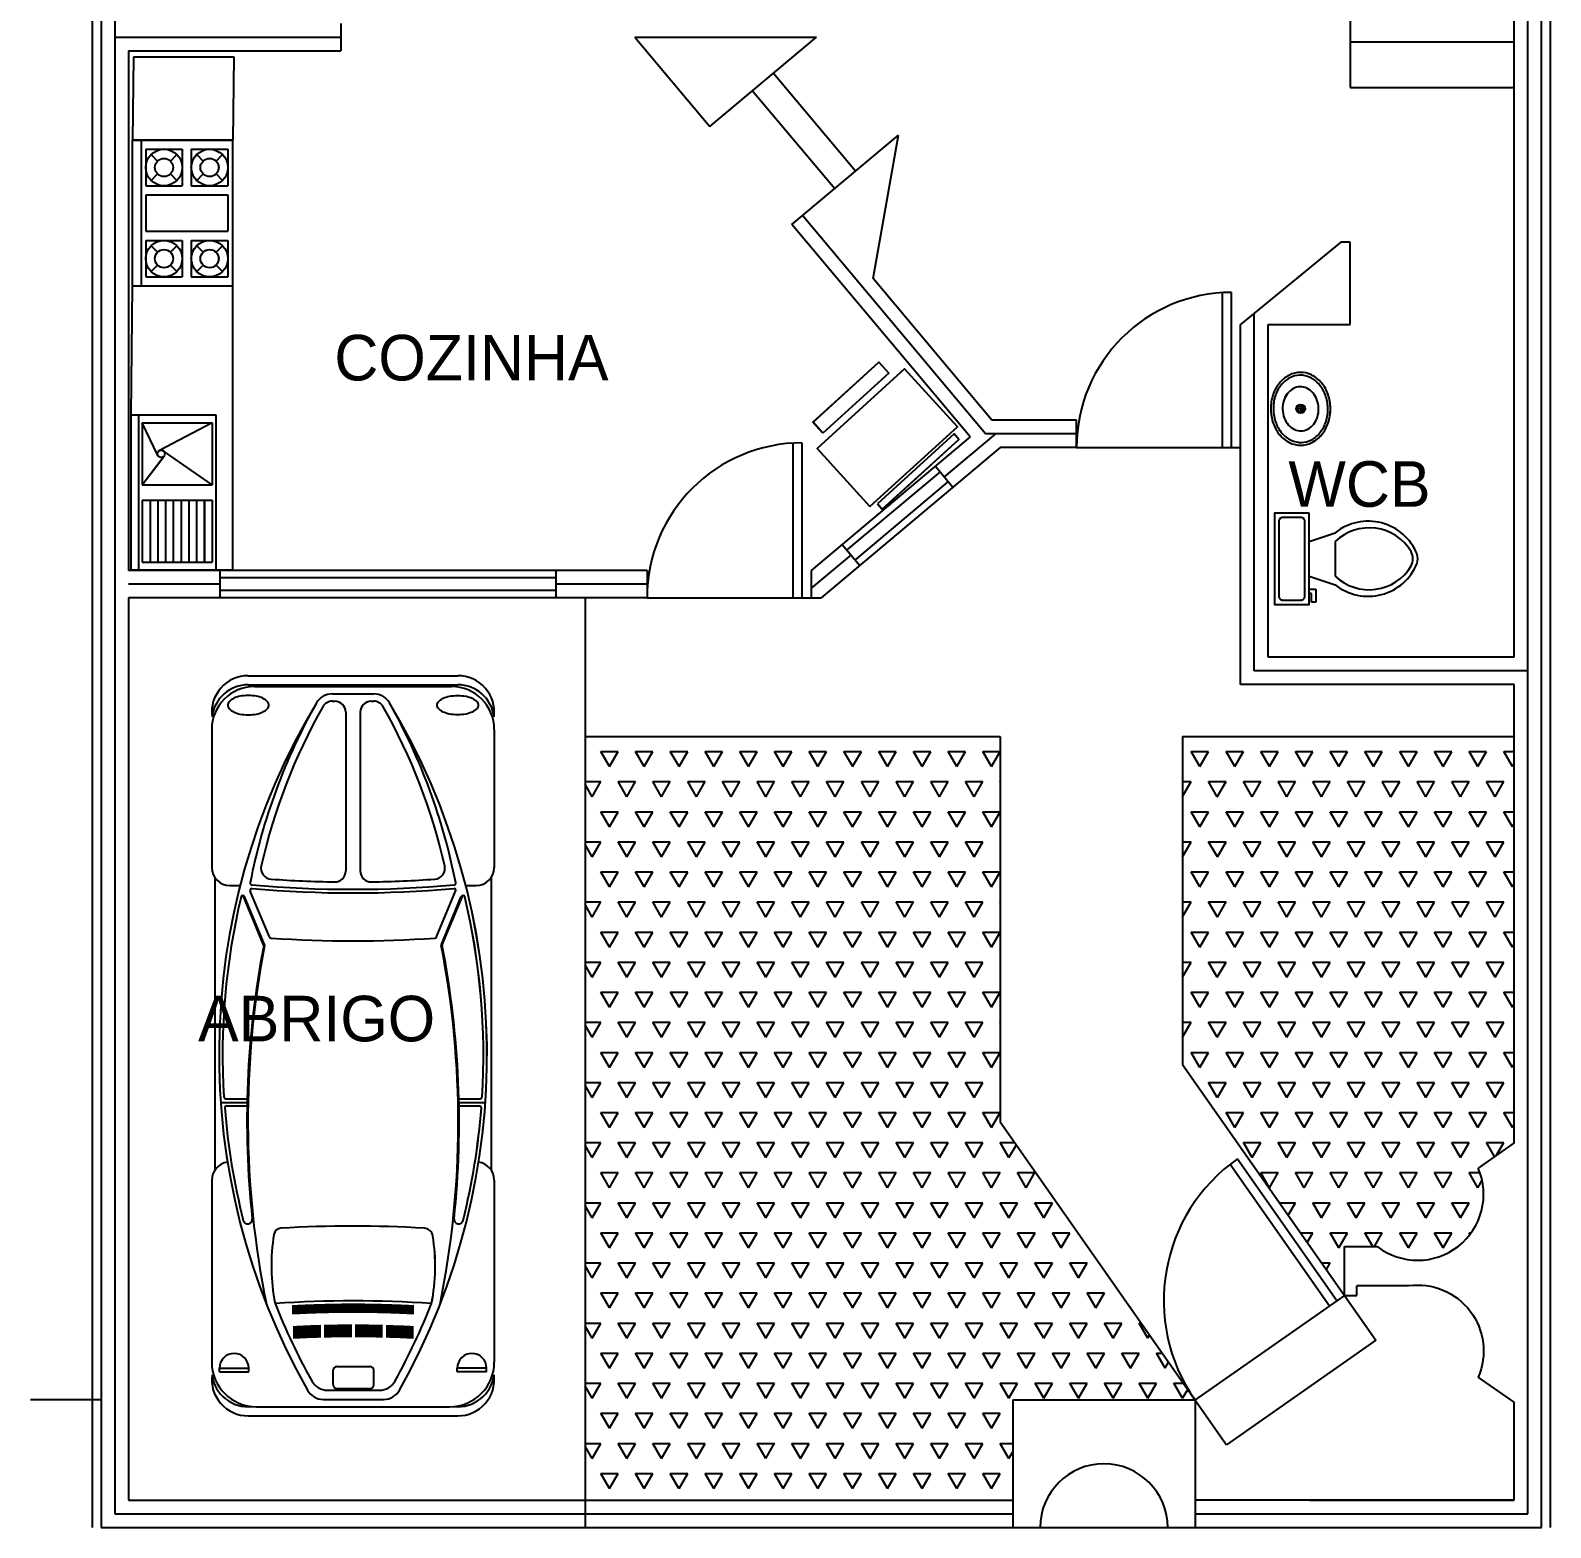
# Model space of a CAD drawing. Header units: millimetres. Extents: x 160.1 to 196.2, y 195.4 to 212.1.
# Drawn here: x 160.08 to 168.42, y 196.77 to 204.98 of the extents above; entities that cross this region are included whole.
import ezdxf

# ---------------------------------------------------------------- set-up
doc = ezdxf.new("R2010")
doc.units = ezdxf.units.MM
for name, color, linetype in [('ejes', 160, 'Continuous'), ('MB', 84, 'Continuous'), ('MOB', 244, 'Continuous'), ('muros', 255, 'Continuous'), ('terreno', 21, 'Continuous'), ('ventanas', 50, 'Continuous')]:
    doc.layers.add(name, color=color, linetype=linetype)

# ---------------------------------------------------------------- blocks, each defined once
blk = doc.blocks.new('EST')
at = {"layer": 'MB', "color": 15, "linetype": 'ByBlock'}
for p, q in [((-0.8727, 0), (-0.8727, -0.6)), ((0, 0), (-0.8727, 0)), ((0, 0), (0, -0.6)), ((0, -0.0545), (-0.8727, -0.0545)), ((-0.8182, -0.0818), (-0.8182, -0.3)), ((-0.6, -0.0818), (-0.8182, -0.0818)), ((-0.6, -0.0818), (-0.6, -0.3)), ((-0.5455, -0.0818), (-0.5455, -0.5727)), ((-0.3273, -0.0818), (-0.5455, -0.0818)), ((-0.3273, -0.0818), (-0.3273, -0.5727)), ((-0.0545, -0.0818), (-0.2727, -0.0818)), ((-0.2727, -0.0818), (-0.2727, -0.3)), ((-0.0545, -0.0818), (-0.0545, -0.3)), ((-0.7862, -0.1138), (-0.7477, -0.1523)), ((-0.632, -0.1138), (-0.6705, -0.1523)), ((-0.2408, -0.1138), (-0.2022, -0.1523)), ((-0.0865, -0.1138), (-0.1251, -0.1523)), ((-0.7477, -0.2295), (-0.7862, -0.268)), ((-0.6705, -0.2295), (-0.632, -0.268)), ((-0.2022, -0.2295), (-0.2408, -0.268)), ((-0.1251, -0.2295), (-0.0865, -0.268)), ((-0.6, -0.3), (-0.8182, -0.3)), ((-0.6, -0.3545), (-0.8182, -0.3545)), ((-0.8182, -0.3545), (-0.8182, -0.5727)), ((-0.6, -0.3545), (-0.6, -0.5727)), ((-0.0545, -0.3), (-0.2727, -0.3)), ((-0.0545, -0.3545), (-0.2727, -0.3545)), ((-0.2727, -0.3545), (-0.2727, -0.5727)), ((-0.0545, -0.3545), (-0.0545, -0.5727)), ((-0.7862, -0.3865), (-0.7477, -0.4251)), ((-0.632, -0.3865), (-0.6705, -0.4251)), ((-0.2408, -0.3865), (-0.2022, -0.4251)), ((-0.0865, -0.3865), (-0.1251, -0.4251)), ((-0.7477, -0.5022), (-0.7862, -0.5408)), ((-0.6705, -0.5022), (-0.632, -0.5408)), ((-0.2022, -0.5022), (-0.2408, -0.5408)), ((-0.1251, -0.5022), (-0.0865, -0.5408)), ((0, -0.6), (-0.8727, -0.6)), ((-0.6, -0.5727), (-0.8182, -0.5727)), ((-0.3273, -0.5727), (-0.5455, -0.5727)), ((-0.0545, -0.5727), (-0.2727, -0.5727))]:
    blk.add_line(p, q, dxfattribs=at)
for centre, radius in [((-0.7091, -0.1909), 0.1091), ((-0.1636, -0.1909), 0.1091), ((-0.7091, -0.1909), 0.0545), ((-0.1636, -0.1909), 0.0545), ((-0.7091, -0.4636), 0.1091), ((-0.1636, -0.4636), 0.1091), ((-0.7091, -0.4636), 0.0545), ((-0.1636, -0.4636), 0.0545)]:
    blk.add_circle(centre, radius, dxfattribs=at)
blk = doc.blocks.new('A$C58836E75')
at = {"layer": 'MOB'}
for points in [[(0.68, 0), (0.68, 0.8), (0.15, 0.8), (0.15, 0)], [(0.7, 0.05), (0.75, 0.05), (0.75, 0.75), (0.7, 0.75)], [(0.1, 0.1), (0, 0.1), (0, 0.7), (0.1, 0.7)]]:
    blk.add_lwpolyline(points, close=True, dxfattribs=at)
blk = doc.blocks.new('Toilet - top')
for p, q in [((9.5, -6), (9.5, -2)), ((-10, -8.5), (-8, -8.5)), ((-10, -9.5), (-10, -8.5)), ((-7, -9.5), (-10, -9.5)), ((-8, -8.5), (-8, -8)), ((-7, -8), (-7, -9.5)), ((-4, -8), (-6, -14)), ((4, -8), (6, -14)), ((4, -14), (-4, -14))]:
    blk.add_line(p, q)
blk.add_lwpolyline([(10.5, -8), (10.5, 0), (-10.5, 0), (-10.5, -8)], close=True)
for points in [[(-9.5, -2), (-9.5, -6)], [(8.5, -1), (-8.5, -1)], [(-8.5, -7), (8.5, -7)]]:
    blk.add_lwpolyline(points)
for centre, radius, start, end in [((-8.62, -1.88), 0.884, 81.8699, 188.1301), ((8.62, -1.88), 0.884, 351.8699, 98.1301), ((-8.62, -6.12), 0.884, 171.8699, 278.1301), ((8.62, -6.12), 0.884, 261.8699, 8.1301), ((3.52, -21.58), 12.17, 141.4691, 247.9714), ((4.2, -21.82), 11.33, 136.3677, 238.9468), ((-3.52, -21.58), 12.17, 292.0284, 38.5307), ((-4.2, -21.82), 11.33, 301.053, 43.6321), ((0, -27.88), 4, 245.7318, 294.2682), ((0, -29), 4, 254.8605, 285.1395)]:
    blk.add_arc(centre, radius, start, end)
blk = doc.blocks.new('Sink - Oval top')
for p, q in [((-1, 0), (1, 0)), ((0, 1), (0, -1))]:
    blk.add_line(p, q)
at = {"linetype": 'Continuous'}
for points in [[(-12.23, 0.39, 0.117634), (-11.46, -3.36, 0.104469), (-8.88, -6.8, 0.090016), (-5.08, -9.07, 0.08192), (-0.32, -10.02, 0.08192), (4.49, -9.38, 0.090016), (8.42, -7.36, 0.104469), (11.22, -4.09, 0.117634), (12.23, -0.39, 0.117634), (11.46, 3.36, 0.104469), (8.88, 6.8, 0.090016), (5.08, 9.07, 0.08192), (0.32, 10.02, 0.08192), (-4.49, 9.38, 0.090016), (-8.42, 7.36, 0.104469), (-11.22, 4.09, 0.117634)], [(-11.29, 0.16, 0.118622), (-10.52, -3.25, 0.104678), (-8.07, -6.36, 0.089562), (-4.54, -8.37, 0.081185), (-0.13, -9.15, 0.081185), (4.3, -8.49, 0.089562), (7.89, -6.58, 0.104678), (10.42, -3.55, 0.118622), (11.29, -0.16, 0.118622), (10.52, 3.25, 0.104678), (8.07, 6.36, 0.089562), (4.54, 8.37, 0.081185), (0.13, 9.15, 0.081185), (-4.3, 8.49, 0.089562), (-7.89, 6.58, 0.104678), (-10.42, 3.55, 0.118622)], [(-7.42, 0.08, 0.118283), (-6.91, -2.17, 0.104607), (-5.29, -4.21, 0.089718), (-2.97, -5.53, 0.081436), (-0.07, -6.04, 0.081436), (2.84, -5.59, 0.089718), (5.2, -4.33, 0.104607), (6.86, -2.32, 0.118283), (7.42, -0.08, 0.118283), (6.91, 2.17, 0.104607), (5.29, 4.21, 0.089718), (2.97, 5.53, 0.081436), (0.07, 6.04, 0.081436), (-2.84, 5.59, 0.089718), (-5.2, 4.33, 0.104607), (-6.86, 2.32, 0.118283)]]:
    blk.add_lwpolyline(points, format="xyb", close=True, dxfattribs=at)
for radius in [1.5, 1]:
    blk.add_circle((0, 0), radius)
blk = doc.blocks.new('SEDAN')
at = {"layer": 'MB', "color": 15}
for p, q in [((1.2922, 0.775), (0.295, 0.775)), ((2.9518, 0.7576), (1.3486, 0.7576)), ((3.765, 0.775), (3.0082, 0.775)), ((0.242, 0.7322), (0.242, 0.5722)), ((0.242, 0.7322), (0.262, 0.7322)), ((0.262, 0.7322), (0.262, 0.5722)), ((1.6996, 0.6936), (1.6996, 0.5811)), ((1.7196, 0.7259), (1.7196, 0.5807)), ((1.7396, 0.6979), (1.7396, 0.5803)), ((2.9082, 0.675), (2.9082, 0.6191)), ((2.5843, 0.4905), (2.8546, 0.6026)), ((2.5848, 0.4853), (2.8485, 0.5947)), ((0, 0.575), (0, -0.575)), ((0.05, 0.53), (0.05, -0.53)), ((0.242, 0.5722), (0.262, 0.5722)), ((2.6271, 0.4577), (2.8783, 0.5634)), ((4, 0.54), (4, -0.54)), ((4.01, 0.575), (4.01, -0.575)), ((4.06, 0.575), (4.06, -0.575)), ((0.5569, 0.3274), (0.6069, 0.3274)), ((0.5574, 0.3174), (0.6074, 0.3174)), ((0.5579, 0.3074), (0.6079, 0.3074)), ((0.5584, 0.2974), (0.6084, 0.2974)), ((0.5588, 0.2874), (0.6089, 0.2874)), ((0.5593, 0.2774), (0.6093, 0.2774)), ((0.5597, 0.2674), (0.6097, 0.2674)), ((0.5601, 0.2574), (0.6101, 0.2574)), ((0.5653, 0.2874), (0.6089, 0.2874)), ((0.5605, 0.2474), (0.6105, 0.2474)), ((0.5609, 0.2374), (0.6109, 0.2374)), ((0.5613, 0.2274), (0.6113, 0.2274)), ((0.5616, 0.2174), (0.6116, 0.2174)), ((0.5619, 0.2074), (0.612, 0.2074)), ((0.5623, 0.1974), (0.6123, 0.1974)), ((0.5626, 0.1874), (0.6126, 0.1874)), ((0.5629, 0.1774), (0.6129, 0.1774)), ((0.5631, 0.1674), (0.6131, 0.1674)), ((0.09, 0.1623), (0.09, -0.1676)), ((0.14, 0.1387), (0.14, -0.1439)), ((0.15, 0.0887), (0.15, -0.0939)), ((0.17, 0.1087), (0.25, 0.1087)), ((0.27, 0.0887), (0.27, -0.0939)), ((0.5634, 0.1574), (0.6134, 0.1574)), ((0.5636, 0.1474), (0.6136, 0.1474)), ((0.5639, 0.1374), (0.6139, 0.1374)), ((0.5641, 0.1274), (0.6141, 0.1274)), ((0.5643, 0.1174), (0.6143, 0.1174)), ((0.5644, 0.1074), (0.6144, 0.1074)), ((0.5646, 0.0974), (0.6146, 0.0974)), ((0.5647, 0.0874), (0.6147, 0.0874)), ((3.92, 0.1139), (3.92, 0.1)), ((3.96, 0.114), (3.96, -0.1139)), ((0.5649, 0.0774), (0.6149, 0.0774)), ((0.565, 0.0674), (0.615, 0.0674)), ((0.5651, 0.0574), (0.6153, 0.0574)), ((0.5652, 0.0474), (0.6153, 0.0474)), ((0.5652, 0.0374), (0.6153, 0.0374)), ((0.5653, 0.0274), (0.6153, 0.0274)), ((0.5653, 0.0274), (0.6153, 0.0274)), ((0.5653, 0.0174), (0.6153, 0.0174)), ((0.5653, 0.0074), (0.6153, 0.0074)), ((3.86, 0.04), (2.989, 0.04)), ((0.5649, -0.0805), (0.6149, -0.0805)), ((0.565, -0.0705), (0.615, -0.0705)), ((0.5651, -0.0605), (0.6153, -0.0605)), ((0.5652, -0.0405), (0.6153, -0.0405)), ((0.5652, -0.0505), (0.6153, -0.0505)), ((0.5653, -0.0026), (0.6153, -0.0026)), ((0.5653, -0.0105), (0.6153, -0.0105)), ((0.5653, -0.0205), (0.6153, -0.0205)), ((0.5653, -0.0305), (0.6153, -0.0305)), ((0.5653, -0.0305), (0.6153, -0.0305)), ((3.86, -0.04), (2.989, -0.04)), ((0.17, -0.1139), (0.25, -0.1139)), ((0.5634, -0.1605), (0.6134, -0.1605)), ((0.5636, -0.1505), (0.6136, -0.1505)), ((0.5639, -0.1405), (0.6139, -0.1405)), ((0.5641, -0.1305), (0.6141, -0.1305)), ((0.5643, -0.1205), (0.6143, -0.1205)), ((0.5644, -0.1105), (0.6144, -0.1105)), ((0.5646, -0.1005), (0.6146, -0.1005)), ((0.5647, -0.0905), (0.6147, -0.0905)), ((3.92, -0.1), (3.92, -0.1139)), ((0.5609, -0.2405), (0.6109, -0.2405)), ((0.5613, -0.2305), (0.6113, -0.2305)), ((0.5616, -0.2205), (0.6116, -0.2205)), ((0.5619, -0.2105), (0.612, -0.2105)), ((0.5623, -0.2005), (0.6123, -0.2005)), ((0.5626, -0.1905), (0.6126, -0.1905)), ((0.5629, -0.1805), (0.6129, -0.1805)), ((0.5631, -0.1705), (0.6131, -0.1705)), ((0.5569, -0.3305), (0.6069, -0.3305)), ((0.5574, -0.3205), (0.6074, -0.3205)), ((0.5579, -0.3105), (0.6079, -0.3105)), ((0.5584, -0.3005), (0.6084, -0.3005)), ((0.5588, -0.2905), (0.6089, -0.2905)), ((0.5593, -0.2805), (0.6093, -0.2805)), ((0.5597, -0.2705), (0.6097, -0.2705)), ((0.5601, -0.2605), (0.6101, -0.2605)), ((0.5605, -0.2505), (0.6105, -0.2505)), ((0.5653, -0.2905), (0.6089, -0.2905)), ((2.5843, -0.4899), (2.8545, -0.602)), ((2.5848, -0.4847), (2.8484, -0.5941)), ((2.6271, -0.4572), (2.8783, -0.5629)), ((0.242, -0.5722), (0.262, -0.5722)), ((0.242, -0.7322), (0.242, -0.5722)), ((0.262, -0.7322), (0.262, -0.5722)), ((1.6996, -0.5816), (1.6996, -0.6941)), ((1.7196, -0.5812), (1.7196, -0.7264)), ((1.7396, -0.5808), (1.7396, -0.6983)), ((2.9082, -0.6185), (2.9082, -0.675)), ((0.242, -0.7322), (0.262, -0.7322)), ((1.2922, -0.775), (0.295, -0.775)), ((2.9518, -0.7576), (1.3486, -0.7576)), ((3.765, -0.775), (3.0082, -0.775))]:
    blk.add_line(p, q, dxfattribs=at)
for points in [[(3.8983, 0.687, 0.182284), (3.8805, 0.6803, 0.102685), (3.8607, 0.654, 0.061967), (3.8496, 0.62, 0.048217), (3.8452, 0.5743, 0.048217), (3.8496, 0.5285, 0.061967), (3.8607, 0.4945, 0.102685), (3.8805, 0.4682, 0.182284), (3.8983, 0.4615, 0.182284), (3.9161, 0.4682, 0.102685), (3.9359, 0.4945, 0.061967), (3.947, 0.5285, 0.048217), (3.9514, 0.5743, 0.048217), (3.947, 0.62, 0.061967), (3.9359, 0.654, 0.102685), (3.9161, 0.6803, 0.182284)], [(3.8983, -0.687, -0.182284), (3.8805, -0.6803, -0.102685), (3.8607, -0.6539, -0.061967), (3.8496, -0.6199, -0.048217), (3.8452, -0.5742, -0.048217), (3.8496, -0.5285, -0.061967), (3.8607, -0.4944, -0.102685), (3.8805, -0.4681, -0.182284), (3.8983, -0.4614, -0.182284), (3.9161, -0.4681, -0.102685), (3.9359, -0.4944, -0.061967), (3.947, -0.5285, -0.048217), (3.9514, -0.5742, -0.048217), (3.947, -0.6199, -0.061967), (3.9359, -0.6539, -0.102685), (3.9161, -0.6803, -0.182284)]]:
    blk.add_lwpolyline(points, format="xyb", close=True, dxfattribs=at)
for centre, radius, start, end in [((0.2, 0.575), 0.2, 82.81924, 180), ((0.295, 0.53), 0.245, 90, 180), ((0.25, 0.575), 0.2, 97.18076, 186.12987), ((1.2922, 0.675), 0.1, 7.50145, 90), ((3.0082, 0.675), 0.1, 90, 180), ((3.765, 0.54), 0.235, 0, 90), ((3.86, 0.575), 0.2, 0, 97.18076), ((3.81, 0.575), 0.2, 0, 82.81924), ((1.9837, -3.0021), 3.7374, 58.94601, 119.54548), ((0.262, 0.6522), 0.08, 270, 90), ((1.9837, -3.0021), 3.7174, 94.5498, 104.19665), ((1.6896, 0.6936), 0.01, 0, 94.5498), ((1.7496, 0.6979), 0.01, 93.62016, 180), ((1.9837, -3.0021), 3.7174, 76.57057, 93.62016), ((1.0781, 0.5775), 0.025, 104.19665, 276.14859), ((2.8447, 0.6039), 0.01, 292.53232, 76.57057), ((1.6208, -4.4606), 5.0372, 79.03373, 101.54498), ((1.6208, -4.4606), 5.0422, 79.0508, 96.14859), ((9.2751, 0.0003), 6.4069, 175.04807, 184.9528), ((2.8822, 0.5542), 0.01, 355.04807, 112.82284), ((9.2751, 0.0003), 6.3869, 175.01674, 184.98322), ((2.9223, 0.5542), 0.01, 78.98304, 175.01674), ((2.2981, -2.6523), 3.2767, 60.50014, 78.98304), ((3.004, 0.445), 0.06, 77.16087, 175.94378), ((2.2981, -2.6523), 3.2367, 60.54867, 77.16087), ((1.9837, -3.0021), 3.6924, 111.73974, 119.03692), ((-5.7565, 0.0003), 6.3869, 356.12925, 3.83653), ((0.8214, -0.6168), 1.0645, 80.59181, 101.12414), ((0.9889, 0.3939), 0.04, 3.54397, 80.59181), ((2.5804, 0.4997), 0.01, 259.0508, 292.53232), ((2.581, 0.4945), 0.01, 259.03373, 292.53232), ((9.0121, 0.0003), 6.4069, 175.98237, 184.01849), ((2.631, 0.4485), 0.01, 112.82284, 175.98237), ((9.2751, 0.0003), 6.3469, 175.94378, 179.09155), ((-5.3658, 0.0003), 6.4069, 356.49328, 3.54397), ((-5.7565, 0.0003), 6.1919, 1.63841, 3.0276), ((-5.7565, 0.0003), 6.2019, 1.63576, 3.02272), ((-5.7565, 0.0003), 6.2119, 1.63313, 3.01785), ((-5.7565, 0.0003), 6.2219, 1.6305, 3.01299), ((-5.7565, 0.0003), 6.2319, 1.62789, 3.00815), ((-5.7565, 0.0003), 6.2419, 1.62528, 3.00333), ((-5.7565, 0.0003), 6.2519, 1.62268, 2.99852), ((0.19, 0.1623), 0.1, 119.54548, 180), ((0.24, 0.1387), 0.1, 119.03692, 180), ((3.86, 0.114), 0.1, 0, 58.94601), ((0.17, 0.0887), 0.02, 90, 180), ((0.25, 0.0887), 0.02, 360, 90), ((-5.7565, 0.0003), 6.1919, 0.06511, 1.45327), ((-5.7565, 0.0003), 6.2019, 0.065, 1.45093), ((-5.7565, 0.0003), 6.2119, 0.0649, 1.44859), ((-5.7565, 0.0003), 6.2219, 0.06479, 1.44626), ((-5.7565, 0.0003), 6.2319, 0.06469, 1.44394), ((-5.7565, 0.0003), 6.2419, 0.06458, 1.44163), ((-5.7565, 0.0003), 6.2519, 0.06448, 1.43932), ((2.989, 0.1), 0.06, 179.09155, 270), ((3.86, 0.1), 0.06, 270, 0), ((3.86, 0.1139), 0.06, 0, 60.54867), ((-5.7565, 0.0003), 6.1919, 358.49185, 359.88004), ((-5.7565, 0.0003), 6.2019, 358.49429, 359.88023), ((-5.7565, 0.0003), 6.2119, 358.49671, 359.88042), ((-5.7565, 0.0003), 6.2219, 358.49913, 359.88062), ((-5.7565, 0.0003), 6.2319, 358.50154, 359.88081), ((-5.7565, 0.0003), 6.2419, 358.50394, 359.881), ((-5.7565, 0.0003), 6.2519, 358.50633, 359.88119), ((2.989, -0.1), 0.06, 90, 180.91434), ((3.86, -0.1), 0.06, 0, 90), ((0.24, -0.1439), 0.1, 180, 241.19839), ((0.17, -0.0939), 0.02, 180, 270), ((0.25, -0.0939), 0.02, 270, 0), ((9.2751, 0.0003), 6.3469, 180.91434, 184.05609), ((2.2952, 2.6653), 3.2494, 282.84056, 299.38231), ((3.86, -0.1139), 0.06, 299.38231, 0), ((3.86, -0.1139), 0.1, 300.98551, 0), ((0.19, -0.1676), 0.1, 180, 240.69041), ((1.9788, 3.0188), 3.7541, 240.69041, 300.98551), ((1.9788, 3.0188), 3.7091, 241.19839, 248.43972), ((-5.7565, 0.0003), 6.1919, 356.91746, 358.30671), ((-5.7565, 0.0003), 6.2019, 356.92244, 358.30945), ((-5.7565, 0.0003), 6.2119, 356.9274, 358.31217), ((-5.7565, 0.0003), 6.2219, 356.93234, 358.31488), ((-5.7565, 0.0003), 6.2319, 356.93727, 358.31759), ((-5.7565, 0.0003), 6.2419, 356.94218, 358.32028), ((-5.7565, 0.0003), 6.2519, 356.94708, 358.32297), ((2.2952, 2.6653), 3.2894, 281.0254, 299.43066), ((0.9791, -0.3885), 0.05, 278.94524, 356.49328), ((1.6116, 4.4891), 5.0664, 258.62564, 281.00858), ((0.8214, 0.6137), 1.0645, 258.87586, 278.94524), ((1.6116, 4.4891), 5.0714, 263.99389, 280.99158), ((2.5805, -0.4991), 0.01, 67.46768, 100.99158), ((2.581, -0.494), 0.01, 67.46768, 101.00858), ((2.631, -0.448), 0.01, 184.01849, 247.17716), ((2.631, -0.448), 0.01, 184.01849, 247.17716), ((3.004, -0.4444), 0.06, 184.05609, 282.84056), ((0.2, -0.575), 0.2, 180, 277.18076), ((0.295, -0.53), 0.245, 180, 270), ((0.25, -0.575), 0.2, 173.87013, 262.81924), ((0.262, -0.6522), 0.08, 270, 90), ((1.0783, -0.5794), 0.025, 83.99389, 255.95011), ((2.8822, -0.5537), 0.01, 247.17716, 4.9528), ((2.9223, -0.5536), 0.01, 184.98322, 281.0254), ((3.765, -0.54), 0.235, 270, 0), ((3.81, -0.575), 0.2, 277.18076, 0), ((3.86, -0.575), 0.2, 262.81924, 0), ((1.9788, 3.0188), 3.7341, 255.95011, 265.5458), ((1.9788, 3.0188), 3.7341, 266.47116, 283.44321), ((2.8446, -0.6033), 0.01, 283.44321, 67.46768), ((1.2922, -0.675), 0.1, 270, 351.90449), ((1.6896, -0.6941), 0.01, 265.5458, 0), ((1.7496, -0.6983), 0.01, 180, 266.47116), ((3.0082, -0.675), 0.1, 180, 270)]:
    blk.add_arc(centre, radius, start, end, dxfattribs=at)
blk = doc.blocks.new('FREGA')
at = {"layer": 'MB', "color": 15, "linetype": 'ByBlock'}
for p, q in [((0, 0.604), (-1.099, 0.604)), ((-1.099, 0.604), (-1.099, 0)), ((0, 0.549), (-1.099, 0.549)), ((0, 0.604), (0, 0)), ((-1.044, 0.522), (-1.044, 0.027)), ((-0.604, 0.522), (-1.044, 0.522)), ((-0.604, 0.467), (-1.044, 0.467)), ((-0.604, 0.522), (-0.604, 0.027)), ((-0.494, 0.522), (-0.291, 0.367)), ((-0.055, 0.522), (-0.494, 0.522)), ((-0.494, 0.522), (-0.494, 0.027)), ((-0.286, 0.412), (-0.055, 0.522)), ((-0.055, 0.522), (-0.055, 0.027)), ((-0.604, 0.412), (-1.044, 0.412)), ((-0.604, 0.357), (-1.044, 0.357)), ((-0.494, 0.027), (-0.253, 0.373)), ((-0.055, 0.027), (-0.251, 0.4)), ((-0.604, 0.302), (-1.044, 0.302)), ((-0.604, 0.247), (-1.044, 0.247)), ((-0.604, 0.192), (-1.044, 0.192)), ((-0.604, 0.137), (-1.044, 0.137)), ((0, 0), (-1.099, 0)), ((-0.604, 0.082), (-1.044, 0.082)), ((-0.604, 0.027), (-1.044, 0.027)), ((-0.055, 0.027), (-0.494, 0.027))]:
    blk.add_line(p, q, dxfattribs=at)
blk.add_circle((-0.275, 0.388), 0.0265, dxfattribs=at)

msp = doc.modelspace()

# ---------------------------------------------------------------- hatches: boundary and pattern name
at = {"layer": 'muros'}
h = msp.add_hatch(dxfattribs=at)
h.set_pattern_fill('TRIANG', color=3, scale=0.02, style=0)
h.paths.add_polyline_path([(165.402, 201.1081), (163.1242, 201.1081), (163.1242, 196.919), (165.4703, 196.919), (165.4703, 197.469), (166.4703, 197.469), (165.402, 198.9944)])
edge = h.paths.add_edge_path()
edge.add_line((168.2203, 201.1081), (166.402, 201.1081))
edge.add_line((166.402, 201.1081), (166.402, 199.3097))
edge.add_line((166.402, 199.3097), (167.2894, 198.0426))
edge.add_line((167.2894, 198.0426), (167.2894, 198.3111))
edge.add_line((167.2894, 198.3111), (167.4698, 198.3111))
edge.add_ellipse((167.6911, 198.5973), major_axis=(0.3321, 0.1435), ratio=1, start_angle=208.92819, end_angle=360)
edge.add_line((168.0231, 198.7408), (168.2203, 198.8789))
edge.add_line((168.2203, 198.8789), (168.2203, 201.1081))

# ---------------------------------------------------------------- linework, layer by layer
at = {"layer": 'ejes'}
for p, q in [((160.5453, 212.019), (160.5453, 196.844)), ((168.2953, 196.844), (168.2953, 212.019)), ((160.5453, 204.944), (161.7856, 204.944)), ((165.3203, 202.769), (164.3162, 203.9656)), ((166.7953, 201.469), (166.7953, 203.4303)), ((165.3747, 202.769), (165.0939, 202.5333)), ((165.8203, 202.769), (165.3203, 202.769)), ((164.5831, 202.1047), (164.3642, 201.9211)), ((161.1203, 201.944), (160.6203, 201.944)), ((163.4642, 201.944), (162.9642, 201.944)), ((168.2953, 201.469), (166.7953, 201.469)), ((160.5453, 196.844), (165.4703, 196.844)), ((166.4703, 196.844), (168.2953, 196.844))]:
    msp.add_line(p, q, dxfattribs=at)
at = {"layer": 'MB', "color": 15, "linetype": 'ByBlock'}
for p, q in [((160.6397, 204.3795), (161.1897, 204.3795)), ((160.6397, 204.3795), (160.6397, 203.5795)), ((160.6897, 204.3795), (160.6897, 203.5795)), ((161.1897, 204.3795), (161.1897, 203.5795)), ((160.7147, 204.3295), (160.9147, 204.3295)), ((160.7147, 204.3295), (160.7147, 204.1295)), ((160.744, 204.3002), (160.7794, 204.2649)), ((160.8501, 204.2649), (160.8855, 204.3002)), ((160.9147, 204.3295), (160.9147, 204.1295)), ((160.9647, 204.3295), (160.9647, 204.1295)), ((160.9647, 204.3295), (161.1647, 204.3295)), ((160.994, 204.3002), (161.0294, 204.2649)), ((161.1001, 204.2649), (161.1355, 204.3002)), ((161.1647, 204.3295), (161.1647, 204.1295)), ((160.7147, 204.1295), (160.9147, 204.1295)), ((160.744, 204.1588), (160.7794, 204.1941)), ((160.8501, 204.1941), (160.8855, 204.1588)), ((160.9647, 204.1295), (161.1647, 204.1295)), ((160.994, 204.1588), (161.0294, 204.1941)), ((161.1001, 204.1941), (161.1355, 204.1588)), ((160.7147, 204.0795), (161.1647, 204.0795)), ((160.7147, 204.0795), (160.7147, 203.8795)), ((161.1647, 204.0795), (161.1647, 203.8795)), ((160.7147, 203.8795), (161.1647, 203.8795)), ((160.7147, 203.8295), (160.9147, 203.8295)), ((160.7147, 203.8295), (160.7147, 203.6295)), ((160.744, 203.8002), (160.7794, 203.7649)), ((160.8501, 203.7649), (160.8855, 203.8002)), ((160.9147, 203.8295), (160.9147, 203.6295)), ((160.9647, 203.8295), (160.9647, 203.6295)), ((160.9647, 203.8295), (161.1647, 203.8295)), ((160.994, 203.8002), (161.0294, 203.7649)), ((161.1001, 203.7649), (161.1355, 203.8002)), ((161.1647, 203.8295), (161.1647, 203.6295)), ((160.7147, 203.6295), (160.9147, 203.6295)), ((160.744, 203.6588), (160.7794, 203.6941)), ((160.8501, 203.6941), (160.8855, 203.6588)), ((160.9647, 203.6295), (161.1647, 203.6295)), ((160.994, 203.6588), (161.0294, 203.6941)), ((161.1001, 203.6941), (161.1355, 203.6588)), ((160.6397, 203.5795), (161.1897, 203.5795)), ((160.632, 202.8719), (160.632, 202.0219)), ((160.632, 202.8719), (161.0995, 202.8719)), ((160.6745, 202.8719), (160.6745, 202.0219)), ((161.0995, 202.8719), (161.0995, 202.0219)), ((160.7807, 202.6506), (160.6957, 202.8294)), ((160.6957, 202.8294), (160.6957, 202.4894)), ((160.6957, 202.8294), (161.0782, 202.8294)), ((161.0782, 202.8294), (160.7897, 202.6775)), ((161.0782, 202.8294), (161.0782, 202.4894)), ((160.6957, 202.4894), (160.8156, 202.647)), ((161.0782, 202.4894), (160.811, 202.6762)), ((160.6957, 202.4894), (161.0782, 202.4894)), ((160.6957, 202.4044), (160.6957, 202.0644)), ((160.6957, 202.4044), (161.0782, 202.4044)), ((160.7382, 202.4044), (160.7382, 202.0644)), ((160.7807, 202.4044), (160.7807, 202.0644)), ((160.8232, 202.4044), (160.8232, 202.0644)), ((160.8657, 202.4044), (160.8657, 202.0644)), ((160.9082, 202.4044), (160.9082, 202.0644)), ((160.9507, 202.4044), (160.9507, 202.0644)), ((160.9932, 202.4044), (160.9932, 202.0644)), ((161.0357, 202.4044), (161.0357, 202.0644)), ((161.0782, 202.4044), (161.0782, 202.0644)), ((160.6957, 202.0644), (161.0782, 202.0644)), ((160.632, 202.0219), (161.0995, 202.0219))]:
    msp.add_line(p, q, dxfattribs=at)
at = {"layer": 'MB', "color": 15}
for p, q in [((161.2765, 201.442), (162.4265, 201.442)), ((161.2765, 201.392), (162.4265, 201.392)), ((161.3115, 201.382), (162.3915, 201.382)), ((161.7375, 201.342), (161.9654, 201.342)), ((161.7376, 201.302), (161.7515, 201.302)), ((161.9515, 201.302), (161.9654, 201.302)), ((161.8115, 201.242), (161.8115, 200.371)), ((161.8915, 201.242), (161.8915, 200.371)), ((161.0765, 201.147), (161.0765, 200.3902)), ((162.6265, 201.147), (162.6265, 200.3902)), ((161.094, 200.3338), (161.094, 198.7306)), ((161.1765, 200.2902), (161.2324, 200.2902)), ((162.47, 200.2902), (162.5265, 200.2902)), ((162.6091, 200.3338), (162.6091, 198.7306)), ((161.3611, 199.9663), (161.2489, 200.2366)), ((161.3662, 199.9668), (161.2568, 200.2305)), ((161.3938, 200.0091), (161.2881, 200.2603)), ((162.3087, 200.0091), (162.4144, 200.2603)), ((162.3362, 199.9668), (162.4456, 200.2304)), ((162.3414, 199.9663), (162.4535, 200.2365)), ((161.1536, 199.1216), (161.2712, 199.1216)), ((162.4323, 199.1216), (162.5498, 199.1216)), ((161.1256, 199.1016), (161.2708, 199.1016)), ((161.1579, 199.0816), (161.2705, 199.0816)), ((162.4327, 199.1016), (162.5779, 199.1016)), ((162.4331, 199.0816), (162.5456, 199.0816)), ((161.0765, 198.6742), (161.0765, 197.677)), ((162.6265, 198.6742), (162.6265, 197.677)), ((161.5242, 197.9389), (161.5242, 197.9889)), ((161.5342, 197.9394), (161.5342, 197.9894)), ((161.5442, 197.9399), (161.5442, 197.9899)), ((161.5542, 197.9404), (161.5542, 197.9904)), ((161.5642, 197.9473), (161.5642, 197.9909)), ((161.5642, 197.9408), (161.5642, 197.9909)), ((161.5742, 197.9413), (161.5742, 197.9913)), ((161.5842, 197.9417), (161.5842, 197.9917)), ((161.5942, 197.9421), (161.5942, 197.9921)), ((161.6042, 197.9425), (161.6042, 197.9925)), ((161.6142, 197.9429), (161.6142, 197.9929)), ((161.6242, 197.9433), (161.6242, 197.9933)), ((161.6342, 197.9436), (161.6342, 197.9936)), ((161.6442, 197.9439), (161.6442, 197.994)), ((161.6542, 197.9443), (161.6542, 197.9943)), ((161.6642, 197.9446), (161.6642, 197.9946)), ((161.6742, 197.9449), (161.6742, 197.9949)), ((161.6842, 197.9451), (161.6842, 197.9951)), ((161.6942, 197.9454), (161.6942, 197.9954)), ((161.7042, 197.9456), (161.7042, 197.9956)), ((161.7142, 197.9458), (161.7142, 197.9959)), ((161.7242, 197.9461), (161.7242, 197.9961)), ((161.7342, 197.9462), (161.7342, 197.9963)), ((161.7442, 197.9464), (161.7442, 197.9964)), ((161.7542, 197.9466), (161.7542, 197.9966)), ((161.7642, 197.9467), (161.7642, 197.9967)), ((161.7742, 197.9469), (161.7742, 197.9969)), ((161.7842, 197.947), (161.7842, 197.997)), ((161.7942, 197.9471), (161.7942, 197.9973)), ((161.8042, 197.9472), (161.8042, 197.9973)), ((161.8142, 197.9472), (161.8142, 197.9973)), ((161.8242, 197.9473), (161.8242, 197.9973)), ((161.8242, 197.9473), (161.8242, 197.9973)), ((161.8342, 197.9473), (161.8342, 197.9973)), ((161.8442, 197.9473), (161.8442, 197.9973)), ((161.8542, 197.9473), (161.8542, 197.9973)), ((161.862, 197.9473), (161.862, 197.9973)), ((161.872, 197.9473), (161.872, 197.9973)), ((161.882, 197.9473), (161.882, 197.9973)), ((161.882, 197.9473), (161.882, 197.9973)), ((161.892, 197.9472), (161.892, 197.9973)), ((161.902, 197.9472), (161.902, 197.9973)), ((161.912, 197.9471), (161.912, 197.9973)), ((161.922, 197.947), (161.922, 197.997)), ((161.932, 197.9469), (161.932, 197.9969)), ((161.942, 197.9467), (161.942, 197.9967)), ((161.952, 197.9466), (161.952, 197.9966)), ((161.962, 197.9464), (161.962, 197.9964)), ((161.972, 197.9462), (161.972, 197.9963)), ((161.982, 197.9461), (161.982, 197.9961)), ((161.992, 197.9458), (161.992, 197.9959)), ((162.002, 197.9456), (162.002, 197.9956)), ((162.012, 197.9454), (162.012, 197.9954)), ((162.022, 197.9451), (162.022, 197.9951)), ((162.032, 197.9449), (162.032, 197.9949)), ((162.042, 197.9446), (162.042, 197.9946)), ((162.052, 197.9443), (162.052, 197.9943)), ((162.062, 197.9439), (162.062, 197.994)), ((162.072, 197.9436), (162.072, 197.9936)), ((162.082, 197.9433), (162.082, 197.9933)), ((162.092, 197.9429), (162.092, 197.9929)), ((162.102, 197.9425), (162.102, 197.9925)), ((162.112, 197.9421), (162.112, 197.9921)), ((162.122, 197.9417), (162.122, 197.9917)), ((162.132, 197.9413), (162.132, 197.9913)), ((162.142, 197.9408), (162.142, 197.9909)), ((162.142, 197.9473), (162.142, 197.9909)), ((162.152, 197.9404), (162.152, 197.9904)), ((162.162, 197.9399), (162.162, 197.9899)), ((162.172, 197.9394), (162.172, 197.9894)), ((162.182, 197.9389), (162.182, 197.9889)), ((161.1193, 197.644), (161.2793, 197.644)), ((161.1193, 197.624), (161.1193, 197.644)), ((161.1193, 197.624), (161.2793, 197.624)), ((161.2793, 197.624), (161.2793, 197.644)), ((161.7428, 197.552), (161.7428, 197.632)), ((161.7628, 197.652), (161.9454, 197.652)), ((161.9654, 197.552), (161.9654, 197.632)), ((162.4237, 197.624), (162.4237, 197.644)), ((162.5837, 197.644), (162.4237, 197.644)), ((162.5837, 197.624), (162.4237, 197.624)), ((162.5837, 197.624), (162.5837, 197.644)), ((161.6892, 197.472), (162.0191, 197.472)), ((161.7128, 197.522), (161.9954, 197.522)), ((161.7628, 197.532), (161.9454, 197.532)), ((161.2765, 197.382), (162.4265, 197.382)), ((161.3215, 197.432), (162.3815, 197.432))]:
    msp.add_line(p, q, dxfattribs=at)
for points in [[(161.1645, 201.2803, 0.182284), (161.1712, 201.2625, 0.102685), (161.1975, 201.2427, 0.061967), (161.2315, 201.2316, 0.048217), (161.2772, 201.2272, 0.048217), (161.323, 201.2316, 0.061967), (161.357, 201.2427, 0.102685), (161.3833, 201.2625, 0.182284), (161.39, 201.2803, 0.182284), (161.3833, 201.2981, 0.102685), (161.357, 201.3179, 0.061967), (161.323, 201.329, 0.048217), (161.2772, 201.3334, 0.048217), (161.2315, 201.329, 0.061967), (161.1975, 201.3179, 0.102685), (161.1712, 201.2981, 0.182284)], [(162.5385, 201.2803, -0.182284), (162.5318, 201.2625, -0.102685), (162.5054, 201.2427, -0.061967), (162.4714, 201.2316, -0.048217), (162.4257, 201.2272, -0.048217), (162.38, 201.2316, -0.061967), (162.346, 201.2427, -0.102685), (162.3196, 201.2625, -0.182284), (162.3129, 201.2803, -0.182284), (162.3196, 201.2981, -0.102685), (162.346, 201.3179, -0.061967), (162.38, 201.329, -0.048217), (162.4257, 201.3334, -0.048217), (162.4714, 201.329, -0.061967), (162.5054, 201.3179, -0.102685), (162.5318, 201.2981, -0.182284)]]:
    msp.add_lwpolyline(points, format="xyb", close=True, dxfattribs=at)
at = {"layer": 'MB', "color": 15, "linetype": 'ByBlock'}
for centre, radius in [((160.8147, 204.2295), 0.1), ((161.0647, 204.2295), 0.1), ((160.8147, 204.2295), 0.05), ((161.0647, 204.2295), 0.05), ((160.8147, 203.7295), 0.1), ((161.0647, 203.7295), 0.1), ((160.8147, 203.7295), 0.05), ((161.0647, 203.7295), 0.05), ((160.7993, 202.6594), 0.0205)]:
    msp.add_circle(centre, radius, dxfattribs=at)
at = {"layer": 'MB', "color": 15}
for centre, radius, start, end in [((161.2765, 201.242), 0.2, 90, 187.18076), ((161.3115, 201.147), 0.235, 90, 180), ((161.2765, 201.192), 0.2, 90, 172.81924), ((162.3915, 201.147), 0.235, 0, 90), ((162.4265, 201.242), 0.2, 352.81924, 90), ((162.4265, 201.192), 0.2, 7.18076, 90), ((164.8536, 199.3657), 3.7374, 148.94601, 209.54548), ((164.5038, 199.6801), 3.2767, 150.50014, 168.98304), ((161.7375, 201.242), 0.1, 90, 148.94601), ((161.7376, 201.242), 0.06, 90, 150.54867), ((161.7515, 201.242), 0.06, 0, 90), ((161.9515, 201.242), 0.06, 90, 180), ((161.9654, 201.242), 0.1, 30.98551, 90), ((161.9654, 201.242), 0.06, 29.38231, 90), ((158.8328, 199.3608), 3.7541, 330.69041, 30.98551), ((159.1862, 199.6772), 3.2894, 11.0254, 29.43066), ((164.5038, 199.6801), 3.2367, 150.54867, 167.16087), ((159.1862, 199.6772), 3.2494, 12.84056, 29.38231), ((161.1765, 200.3902), 0.1, 180, 270), ((161.4065, 200.386), 0.06, 167.16087, 265.94378), ((161.7515, 200.371), 0.06, 269.09155, 0), ((161.9515, 200.371), 0.06, 180, 270.91434), ((162.2959, 200.386), 0.06, 274.05609, 12.84056), ((162.5265, 200.3902), 0.1, 270, 0), ((161.2973, 200.3043), 0.01, 168.98304, 265.01674), ((161.8512, 206.6571), 6.3869, 265.01674, 274.98322), ((161.8512, 206.6571), 6.3469, 265.94378, 269.09155), ((161.8512, 206.6571), 6.3469, 270.91434, 274.05609), ((162.4051, 200.3043), 0.01, 274.98322, 11.0254), ((164.8536, 199.3657), 3.7174, 166.57057, 183.62016), ((161.2476, 200.2267), 0.01, 22.53232, 166.57057), ((161.2973, 200.2642), 0.01, 85.04807, 202.82284), ((161.8512, 206.6571), 6.4069, 265.04807, 274.9528), ((162.4052, 200.2642), 0.01, 337.17716, 94.9528), ((162.4548, 200.2266), 0.01, 13.44321, 157.46768), ((158.8328, 199.3608), 3.7341, 356.47116, 13.44321), ((166.3121, 199.0028), 5.0422, 169.0508, 186.14859), ((166.3121, 199.0028), 5.0372, 169.03373, 191.54498), ((161.3518, 199.9624), 0.01, 349.0508, 22.53232), ((161.357, 199.963), 0.01, 349.03373, 22.53232), ((161.403, 200.013), 0.01, 202.82284, 265.98237), ((161.8512, 206.3941), 6.4069, 265.98237, 274.01849), ((162.2995, 200.013), 0.01, 274.01849, 337.17716), ((162.2995, 200.013), 0.01, 274.01849, 337.17716), ((157.3625, 198.9936), 5.0664, 348.62564, 11.00858), ((162.3455, 199.963), 0.01, 157.46768, 191.00858), ((162.3507, 199.9624), 0.01, 157.46768, 190.99158), ((157.3625, 198.9936), 5.0714, 353.99389, 10.99158), ((161.1536, 199.1316), 0.01, 183.62016, 270), ((162.5498, 199.1316), 0.01, 270, 356.47116), ((161.1579, 199.0716), 0.01, 90, 184.5498), ((164.8536, 199.3657), 3.7174, 184.5498, 194.19665), ((158.8328, 199.3608), 3.7341, 345.95011, 355.5458), ((162.5456, 199.0716), 0.01, 355.5458, 90), ((161.1765, 198.6742), 0.1, 97.50145, 180), ((162.5265, 198.6742), 0.1, 0, 81.90449), ((161.274, 198.4601), 0.025, 194.19665, 6.14859), ((162.4309, 198.4603), 0.025, 173.99389, 345.95011), ((162.4683, 198.2034), 1.0645, 170.59181, 191.12414), ((161.4576, 198.3709), 0.04, 93.54397, 170.59181), ((161.8512, 192.0162), 6.4069, 86.49328, 93.54397), ((162.24, 198.3611), 0.05, 8.94524, 86.49328), ((161.2379, 198.2034), 1.0645, 348.87586, 8.94524), ((161.8512, 191.6255), 6.3869, 86.12925, 93.83653), ((164.8536, 199.3657), 3.6924, 201.73974, 209.03692), ((158.8328, 199.3608), 3.7091, 331.19839, 338.43972), ((161.8512, 191.6255), 6.2519, 91.62268, 92.99852), ((161.8512, 191.6255), 6.2519, 90.06448, 91.43932), ((161.8512, 191.6255), 6.2519, 88.50633, 89.88119), ((161.8512, 191.6255), 6.2519, 86.94708, 88.32297), ((161.8512, 191.6255), 6.2419, 91.62528, 93.00333), ((161.8512, 191.6255), 6.2319, 91.62789, 93.00815), ((161.8512, 191.6255), 6.2219, 91.6305, 93.01299), ((161.8512, 191.6255), 6.2119, 91.63313, 93.01785), ((161.8512, 191.6255), 6.2019, 91.63576, 93.02272), ((161.8512, 191.6255), 6.1919, 91.63841, 93.0276), ((161.8512, 191.6255), 6.2419, 90.06458, 91.44163), ((161.8512, 191.6255), 6.2319, 90.06469, 91.44394), ((161.8512, 191.6255), 6.2219, 90.06479, 91.44626), ((161.8512, 191.6255), 6.2119, 90.0649, 91.44859), ((161.8512, 191.6255), 6.2019, 90.065, 91.45093), ((161.8512, 191.6255), 6.1919, 90.06511, 91.45327), ((161.8512, 191.6255), 6.2419, 88.50394, 89.881), ((161.8512, 191.6255), 6.2319, 88.50154, 89.88081), ((161.8512, 191.6255), 6.2219, 88.49913, 89.88062), ((161.8512, 191.6255), 6.2119, 88.49671, 89.88042), ((161.8512, 191.6255), 6.2019, 88.49429, 89.88023), ((161.8512, 191.6255), 6.1919, 88.49185, 89.88004), ((161.8512, 191.6255), 6.2419, 86.94218, 88.32028), ((161.8512, 191.6255), 6.2319, 86.93727, 88.31759), ((161.8512, 191.6255), 6.2219, 86.93234, 88.31488), ((161.8512, 191.6255), 6.2119, 86.9274, 88.31217), ((161.8512, 191.6255), 6.2019, 86.92244, 88.30945), ((161.8512, 191.6255), 6.1919, 86.91746, 88.30671), ((161.1993, 197.644), 0.08, 0, 180), ((162.5037, 197.644), 0.08, 0, 180), ((161.3215, 197.677), 0.245, 180, 270), ((161.7628, 197.632), 0.02, 90, 180), ((161.9454, 197.632), 0.02, 360, 90), ((162.3815, 197.677), 0.245, 270, 0), ((161.2765, 197.582), 0.2, 172.81924, 270), ((161.2765, 197.632), 0.2, 187.18076, 276.12987), ((161.7128, 197.622), 0.1, 209.03692, 270), ((161.7628, 197.552), 0.02, 180, 270), ((161.9454, 197.552), 0.02, 270, 360), ((161.9954, 197.622), 0.1, 270, 331.19839), ((162.4265, 197.632), 0.2, 263.87013, 352.81924), ((162.4265, 197.582), 0.2, 270, 7.18076), ((161.6892, 197.572), 0.1, 209.54548, 270), ((162.0191, 197.572), 0.1, 270, 330.69041)]:
    msp.add_arc(centre, radius, start, end, dxfattribs=at)
at = {"layer": 'MOB', "ltscale": 0.005}
for p, q in [((160.6475, 204.8371), (160.6425, 204.3795)), ((160.6475, 204.8371), (161.1975, 204.8371)), ((161.1975, 204.8371), (161.1925, 204.3795)), ((161.1897, 204.3795), (160.6397, 204.3795)), ((160.6397, 203.5795), (160.632, 202.8719)), ((160.6397, 203.5795), (161.1897, 203.5795))]:
    msp.add_line(p, q, dxfattribs=at)
at = {"layer": 'MOB'}
for p, q in [((161.1897, 203.5795), (161.1897, 202.0219)), ((167.0654, 202.9064), (167.0328, 202.9052)), ((167.0485, 202.9221), (167.0497, 202.8895)), ((167.0486, 202.3094), (166.9534, 202.3094)), ((167.0962, 202.1784), (167.2391, 202.226)), ((167.2391, 202.1784), (167.2391, 201.9879)), ((161.0995, 202.0219), (161.1897, 202.0219)), ((167.0962, 201.9879), (167.2391, 201.9403)), ((167.0962, 201.9165), (167.1319, 201.9165)), ((167.1081, 201.8927), (167.0962, 201.8927)), ((167.1081, 201.8451), (167.1081, 201.8927)), ((167.1319, 201.9165), (167.1319, 201.8451)), ((167.1319, 201.8451), (167.1081, 201.8451))]:
    msp.add_line(p, q, dxfattribs=at)
for points in [[(164.4293, 202.7725), (164.3746, 202.8325), (164.735, 203.1608), (164.7897, 203.1007)], [(164.6866, 202.3693), (165.1671, 202.807), (164.8772, 203.1254), (164.3966, 202.6877)], [(164.7275, 202.3847), (164.7549, 202.3546), (165.1754, 202.7376), (165.148, 202.7677)], [(167.0962, 202.3332), (166.9058, 202.3332), (166.9058, 201.8332), (167.0962, 201.8332)]]:
    msp.add_lwpolyline(points, close=True, dxfattribs=at)
at = {"layer": 'MOB', "linetype": 'Continuous'}
for points in [[(167.0482, 203.1058, 0.117634), (166.9873, 203.091, 0.104469), (166.9327, 203.0467, 0.090016), (166.8979, 202.9834, 0.08192), (166.8853, 202.9051, 0.08192), (166.8986, 202.8269, 0.090016), (166.9339, 202.7638, 0.104469), (166.989, 202.72, 0.117634), (167.05, 202.7057, 0.117634), (167.1109, 202.7206, 0.104469), (167.1656, 202.7649, 0.090016), (167.2003, 202.8282, 0.08192), (167.2129, 202.9065, 0.08192), (167.1996, 202.9847, 0.090016), (167.1643, 203.0478, 0.104469), (167.1092, 203.0916, 0.117634)], [(167.0449, 203.0902, 0.118622), (166.9897, 203.0756, 0.104678), (166.9404, 203.0338, 0.089562), (166.9097, 202.9749, 0.081185), (166.8996, 202.9024, 0.081185), (166.913, 202.8305, 0.089562), (166.9463, 202.773, 0.104678), (166.9974, 202.7335, 0.118622), (167.0533, 202.7214, 0.118622), (167.1085, 202.736, 0.104678), (167.1578, 202.7778, 0.089562), (167.1885, 202.8367, 0.081185), (167.1987, 202.9092, 0.081185), (167.1852, 202.9811, 0.089562), (167.1519, 203.0386, 0.104678), (167.1008, 203.0781, 0.118622)], [(167.046, 203.027, 0.118283), (167.0096, 203.0173, 0.104607), (166.9772, 202.9897, 0.089718), (166.957, 202.9509, 0.081436), (166.9505, 202.9033, 0.081436), (166.9595, 202.856, 0.089718), (166.9815, 202.8183, 0.104607), (167.0153, 202.7924, 0.118283), (167.0522, 202.7845, 0.118283), (167.0887, 202.7943, 0.104607), (167.121, 202.8218, 0.089718), (167.1412, 202.8607, 0.081436), (167.1477, 202.9083, 0.081436), (167.1388, 202.9556, 0.089718), (167.1167, 202.9933, 0.104607), (167.0829, 203.0192, 0.118283)]]:
    msp.add_lwpolyline(points, format="xyb", close=True, dxfattribs=at)
at = {"layer": 'MOB'}
for points in [[(166.9296, 202.2856), (166.9296, 201.8808)], [(167.0724, 201.8808), (167.0724, 202.2856)], [(166.9534, 201.857), (167.0486, 201.857)]]:
    msp.add_lwpolyline(points, dxfattribs=at)
for radius in [0.0245, 0.0163]:
    msp.add_circle((167.0491, 202.9058), radius, dxfattribs=at)
for centre, radius, start, end in [((166.9504, 202.2885), 0.021, 81.8699, 188.1301), ((167.0516, 202.2885), 0.021, 351.8699, 98.1301), ((167.4196, 201.9994), 0.2897, 22.02843, 128.53071), ((167.4252, 201.9832), 0.2697, 31.05301, 133.63209), ((167.5695, 202.0832), 0.0952, 335.73182, 24.26817), ((167.4196, 202.167), 0.2897, 231.46911, 337.97143), ((167.4252, 202.1832), 0.2697, 226.36773, 328.94682), ((167.5962, 202.0832), 0.0952, 344.86053, 15.13947), ((166.9504, 201.8778), 0.021, 171.8699, 278.1301), ((167.0516, 201.8778), 0.021, 261.8699, 8.1301)]:
    msp.add_arc(centre, radius, start, end, dxfattribs=at)
at = {"layer": 'muros'}
for p, q in [((160.4703, 212.019), (160.4703, 196.769)), ((168.3703, 196.769), (168.3703, 212.019)), ((168.2203, 201.544), (168.2203, 210.6156)), ((167.3203, 207.319), (167.3203, 204.669)), ((161.7856, 205.019), (161.7856, 204.869)), ((163.3974, 204.944), (164.3932, 204.944)), ((163.3974, 204.944), (163.8088, 204.4536)), ((163.8088, 204.4536), (164.3932, 204.944)), ((167.3203, 204.919), (168.2203, 204.919)), ((160.6203, 204.869), (161.7856, 204.869)), ((160.6203, 204.869), (160.6203, 202.019)), ((164.1585, 204.747), (164.6084, 204.2108)), ((164.0436, 204.6506), (164.4935, 204.1144)), ((167.3203, 204.669), (168.2203, 204.669)), ((164.2588, 203.9174), (164.8432, 204.4077)), ((164.7042, 203.6199), (164.8432, 204.4077)), ((165.2372, 202.7514), (164.2588, 203.9174)), ((167.2703, 203.819), (166.7203, 203.369)), ((167.3203, 203.819), (167.2703, 203.819)), ((167.3203, 203.369), (167.3203, 203.819)), ((165.3553, 202.844), (164.7042, 203.6199)), ((166.6203, 202.694), (166.6203, 203.5425)), ((166.6703, 202.694), (166.6703, 203.544)), ((166.7203, 201.394), (166.7203, 203.369)), ((166.8703, 201.544), (166.8703, 203.369)), ((166.8703, 203.369), (167.3203, 203.369)), ((165.8203, 202.844), (165.3553, 202.844)), ((165.8203, 202.694), (165.8203, 202.844)), ((164.2642, 202.7175), (164.2642, 201.869)), ((164.3142, 202.719), (164.3142, 201.869)), ((165.2372, 202.7514), (164.3642, 202.019)), ((165.402, 202.694), (164.4188, 201.869)), ((165.8203, 202.694), (165.402, 202.694)), ((165.8203, 202.694), (166.7203, 202.694)), ((163.4642, 202.019), (160.6203, 202.019)), ((163.4642, 202.019), (163.4642, 201.869)), ((164.3642, 202.019), (164.3642, 201.869)), ((163.4642, 201.869), (160.6203, 201.869)), ((160.6203, 201.869), (160.6203, 196.919)), ((163.1242, 201.869), (163.1242, 196.769)), ((163.4642, 201.869), (163.2642, 201.869)), ((163.4642, 201.869), (164.3642, 201.869)), ((164.3642, 201.869), (164.4188, 201.869)), ((168.2203, 201.544), (166.8703, 201.544)), ((168.2203, 201.394), (166.7203, 201.394)), ((168.2203, 198.8789), (168.2203, 201.394)), ((163.1242, 201.1081), (165.402, 201.1081)), ((165.402, 201.1081), (165.402, 198.9944)), ((166.402, 201.1081), (166.402, 199.3097)), ((166.402, 201.1081), (168.2203, 201.1081)), ((166.402, 199.3097), (167.4615, 197.7969)), ((165.402, 198.9944), (166.6424, 197.2232)), ((168.2203, 198.8789), (168.0231, 198.7408)), ((166.7035, 198.7921), (167.2485, 198.0139)), ((166.6633, 198.7623), (167.2075, 197.9852)), ((167.2894, 198.0426), (167.2894, 198.3111)), ((167.2894, 198.3111), (167.4698, 198.3111)), ((167.2894, 198.0426), (166.4703, 197.469)), ((167.2894, 198.0426), (167.3572, 198.0426)), ((167.6415, 198.096), (167.3572, 198.096)), ((167.3572, 198.0426), (167.3572, 198.096)), ((167.4615, 197.7969), (166.6424, 197.2232)), ((168.2203, 197.4561), (168.0231, 197.5942)), ((160.4703, 197.469), (160.082, 197.469)), ((165.4703, 197.469), (165.4703, 196.769)), ((165.4703, 197.469), (166.4703, 197.469)), ((166.4703, 197.469), (166.4703, 196.769)), ((168.2203, 196.919), (168.2203, 197.4561)), ((160.6203, 196.919), (165.4703, 196.919)), ((168.2203, 196.919), (166.4703, 196.919)), ((167.0985, 196.919), (168.2203, 196.919)), ((160.4703, 196.769), (168.3703, 196.769))]:
    msp.add_line(p, q, dxfattribs=at)
for centre, radius, start, end in [((166.6703, 202.694), 0.85, 90, 180), ((164.3142, 201.869), 0.85, 90, 180), ((167.2485, 198.0139), 0.95, 125.00455, 215.00455)]:
    msp.add_arc(centre, radius, start, end, dxfattribs=at)
for centre, major_axis, start_param in [((167.6911, 198.5973), (0.3321, 0.1435), 3.646485), ((167.6911, 198.5973), (0.3321, 0.1435), 3.646485), ((165.9703, 196.769), (-0.35, 0), 3.141593), ((165.9703, 196.769), (-0.35, 0), 3.141593)]:
    msp.add_ellipse(centre, major_axis=major_axis, ratio=1, start_param=start_param, end_param=6.283185, dxfattribs=at)
at = {"layer": 'muros', "extrusion": (0, 0, -1)}
msp.add_ellipse((167.6911, 197.7377), major_axis=(0.3321, -0.1435), ratio=1, start_param=4.167191, end_param=6.283185, dxfattribs=at)
msp.add_ellipse((167.6911, 197.7377), major_axis=(0.3321, -0.1435), ratio=1, start_param=4.167191, end_param=6.283185, dxfattribs=at)
at = {"layer": 'muros'}
msp.add_point((160.4703, 197.469), dxfattribs=at)
at = {"layer": 'terreno'}
for p, q in [((160.4203, 212.069), (160.4203, 196.769)), ((168.4203, 196.769), (168.4203, 212.069))]:
    msp.add_line(p, q, dxfattribs=at)
at = {"layer": 'ventanas'}
for p, q in [((165.0714, 202.5601), (164.5606, 202.1315)), ((165.0456, 202.5907), (165.1421, 202.4758)), ((165.1163, 202.5065), (164.6056, 202.0779)), ((164.5348, 202.1621), (164.6313, 202.0472)), ((161.1203, 202.019), (161.1203, 201.869)), ((162.9642, 201.979), (161.1203, 201.979)), ((162.9642, 202.019), (162.9642, 201.869)), ((162.9642, 201.909), (161.1203, 201.909))]:
    msp.add_line(p, q, dxfattribs=at)

# ---------------------------------------------------------------- block references
at = {"ltscale": 0.02, "xscale": 0.8125000000000284, "yscale": 0.8125000000000284, "zscale": 0.8125000000000173, "rotation": 312.3268070947996}
msp.add_blockref('A$C58836E75', (164.3145, 202.7778), dxfattribs=at)
at = {"layer": 'MOB'}
for name, p, xscale, yscale, zscale, rotation in [('EST', (160.6397, 204.3795), 0.9166666666638434, 0.9166666666638434, 0.9166666666638298, 90.00000000001243), ('FREGA', (161.0995, 202.8719), 0.7737557870370324, 0.7737557870370324, 0.7737557870370373, 90)]:
    msp.add_blockref(name, p, dxfattribs=dict(at, xscale=xscale, yscale=yscale, zscale=zscale, rotation=rotation))
at = {"layer": 'MOB', "lineweight": -3}
for name, p, xscale, yscale, zscale, rotation in [('Sink - Oval top', (167.0491, 202.9058), 0.01634386179705416, 0.01634386179705416, 0.01634386179707215, 272.1014986697718), ('Toilet - top', (166.9058, 202.0832), 0.0238095238095184, 0.0238095238095184, 0.02380952380952954, 90)]:
    msp.add_blockref(name, p, dxfattribs=dict(at, xscale=xscale, yscale=yscale, zscale=zscale, rotation=rotation))
at = {"layer": 'MOB', "lineweight": -3, "ltscale": 0.005, "rotation": 90}
msp.add_blockref('SEDAN', (161.8515, 197.382), dxfattribs=at)

# ---------------------------------------------------------------- texts
at = {"color": 4}
for s, p in [('COZINHA', (161.7491, 203.0614)), ('WCB', (166.9819, 202.3683)), ('ABRIGO', (161.0016, 199.4361))]:
    msp.add_text(s, height=0.25, dxfattribs=at).set_placement(p)

doc.saveas('drawing.dxf')
